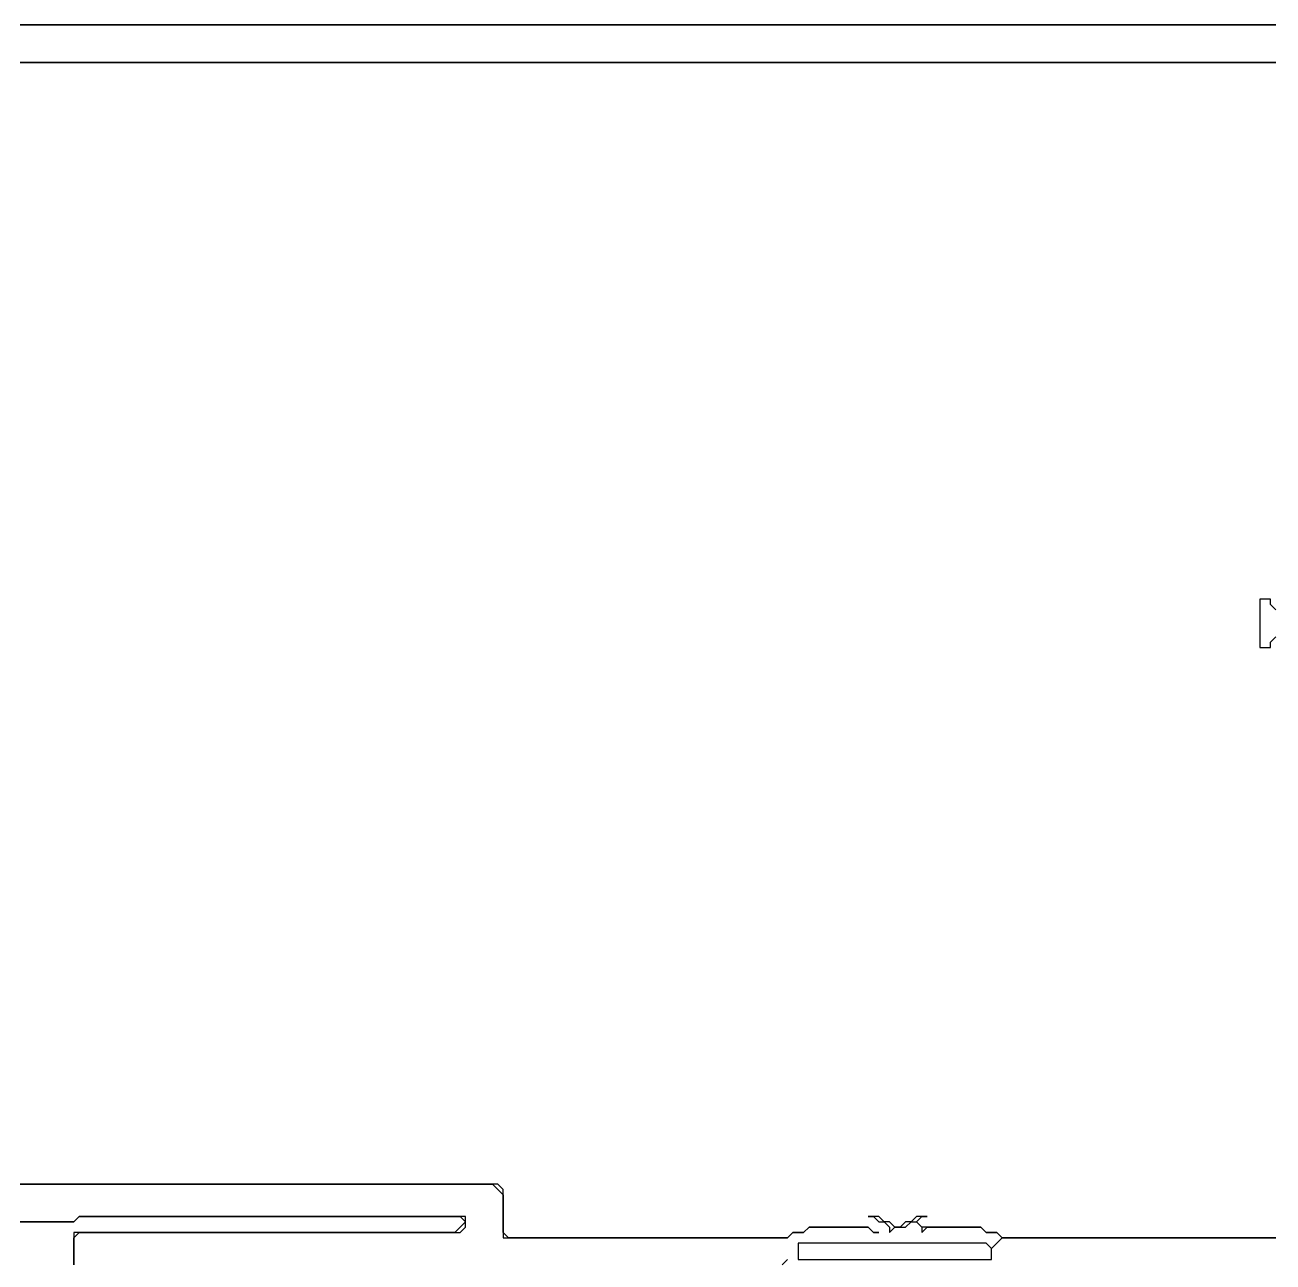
# Model space of a CAD drawing. Header units: metres. Extents: x 39 to 1548, y -1178 to -131.
# Drawn here: x 726.9 to 959.5, y -664.5 to -434 of the extents above; entities that cross this region are included whole.
import ezdxf

# ---------------------------------------------------------------- set-up
doc = ezdxf.new("R2010")
doc.units = ezdxf.units.M

msp = doc.modelspace()

# ---------------------------------------------------------------- linework, layer by layer
for points in [[(726, -434), (727, -434), (728, -434), (729, -434), (730, -434), (731, -434), (732, -434), (733, -434), (734, -434), (735, -434), (736, -434), (737, -434), (738, -434), (739, -434), (740, -434), (741, -434), (742, -434), (743, -434), (744, -434), (745, -434), (746, -434), (747, -434), (748, -434), (749, -434), (750, -434), (751, -434), (752, -434), (753, -434), (754, -434), (755, -434), (756, -434), (757, -434), (758, -434), (759, -434), (760, -434), (761, -434), (762, -434), (763, -434), (764, -434), (765, -434), (766, -434), (767, -434), (768, -434), (769, -434), (770, -434), (771, -434), (772, -434), (773, -434), (774, -434), (775, -434), (776, -434), (777, -434), (778, -434), (779, -434), (780, -434), (781, -434), (782, -434), (783, -434), (784, -434), (785, -434), (786, -434), (787, -434), (788, -434), (789, -434), (790, -434), (791, -434), (792, -434), (793, -434), (794, -434), (795, -434), (796, -434), (797, -434), (798, -434), (799, -434), (800, -434), (801, -434), (802, -434), (803, -434), (804, -434), (805, -434), (806, -434), (807, -434), (808, -434), (809, -434), (810, -434), (811, -434), (812, -434), (813, -434), (814, -434), (815, -434), (816, -434), (817, -434), (818, -434), (819, -434), (820, -434), (821, -434), (822, -434), (823, -434), (824, -434), (825, -434), (826, -434), (827, -434), (828, -434), (829, -434), (830, -434), (831, -434), (832, -434), (833, -434), (834, -434), (835, -434), (836, -434), (837, -434), (838, -434), (839, -434), (840, -434), (841, -434), (842, -434), (843, -434), (844, -434), (845, -434), (846, -434), (847, -434), (848, -434), (849, -434), (850, -434), (851, -434), (852, -434), (853, -434), (854, -434), (855, -434), (856, -434), (857, -434), (858, -434), (859, -434), (860, -434), (861, -434), (862, -434), (863, -434), (864, -434), (865, -434), (866, -434), (867, -434), (868, -434), (869, -434), (870, -434), (871, -434), (872, -434), (873, -434), (874, -434), (875, -434), (876, -434), (877, -434), (878, -434), (879, -434), (880, -434), (881, -434), (882, -434), (883, -434), (884, -434), (885, -434), (886, -434), (887, -434), (888, -434), (889, -434), (890, -434), (891, -434), (892, -434), (893, -434), (894, -434), (895, -434), (896, -434), (897, -434), (898, -434), (899, -434), (900, -434), (901, -434), (902, -434), (903, -434), (904, -434), (905, -434), (906, -434), (907, -434), (908, -434), (909, -434), (910, -434), (911, -434), (912, -434), (913, -434), (914, -434), (915, -434), (916, -434), (917, -434), (918, -434), (919, -434), (920, -434), (921, -434), (922, -434), (923, -434), (924, -434), (925, -434), (926, -434), (927, -434), (928, -434), (929, -434), (930, -434), (931, -434), (932, -434), (933, -434), (934, -434), (935, -434), (936, -434), (937, -434), (938, -434), (939, -434), (940, -434), (941, -434), (942, -434), (943, -434), (944, -434), (945, -434), (946, -434), (947, -434), (948, -434), (949, -434), (950, -434), (951, -434), (952, -434), (953, -434), (954, -434), (955, -434), (956, -434), (957, -434), (958, -434), (959, -434), (960, -434)], [(960, -434), (959, -434), (958, -434), (957, -434), (956, -434), (955, -434), (954, -434), (953, -434), (952, -434), (951, -434), (950, -434), (949, -434), (948, -434), (947, -434), (946, -434), (945, -434), (944, -434), (943, -434), (942, -434), (941, -434), (940, -434), (939, -434), (938, -434), (937, -434), (936, -434), (935, -434), (934, -434), (933, -434), (932, -434), (931, -434), (930, -434), (929, -434), (928, -434), (927, -434), (926, -434), (925, -434), (924, -434), (923, -434), (922, -434), (921, -434), (920, -434), (919, -434), (918, -434), (917, -434), (916, -434), (915, -434), (914, -434), (913, -434), (912, -434), (911, -434), (910, -434), (909, -434), (908, -434), (907, -434), (906, -434), (905, -434), (904, -434), (903, -434), (902, -434), (901, -434), (900, -434), (899, -434), (898, -434), (897, -434), (896, -434), (895, -434), (894, -434), (893, -434), (892, -434), (891, -434), (890, -434), (889, -434), (888, -434), (887, -434), (886, -434), (885, -434), (884, -434), (883, -434), (882, -434), (881, -434), (880, -434), (879, -434), (878, -434), (877, -434), (876, -434), (875, -434), (874, -434), (873, -434), (872, -434), (871, -434), (870, -434), (869, -434), (868, -434), (867, -434), (866, -434), (865, -434), (864, -434), (863, -434), (862, -434), (861, -434), (860, -434), (859, -434), (858, -434), (857, -434), (856, -434), (855, -434), (854, -434), (853, -434), (852, -434), (851, -434), (850, -434), (849, -434), (848, -434), (847, -434), (846, -434), (845, -434), (844, -434), (843, -434), (842, -434), (841, -434), (840, -434), (839, -434), (838, -434), (837, -434), (836, -434), (835, -434), (834, -434), (833, -434), (832, -434), (831, -434), (830, -434), (829, -434), (828, -434), (827, -434), (826, -434), (825, -434), (824, -434), (823, -434), (822, -434), (821, -434), (820, -434), (819, -434), (818, -434), (817, -434), (816, -434), (815, -434), (814, -434), (813, -434), (812, -434), (811, -434), (810, -434), (809, -434), (808, -434), (807, -434), (806, -434), (805, -434), (804, -434), (803, -434), (802, -434), (801, -434), (800, -434), (799, -434), (798, -434), (797, -434), (796, -434), (795, -434), (794, -434), (793, -434), (792, -434), (791, -434), (790, -434), (789, -434), (788, -434), (787, -434), (786, -434), (785, -434), (784, -434), (783, -434), (782, -434), (781, -434), (780, -434), (779, -434), (778, -434), (777, -434), (776, -434), (775, -434), (774, -434), (773, -434), (772, -434), (771, -434), (770, -434), (769, -434), (768, -434), (767, -434), (766, -434), (765, -434), (764, -434), (763, -434), (762, -434), (761, -434), (760, -434), (759, -434), (758, -434), (757, -434), (756, -434), (755, -434), (754, -434), (753, -434), (752, -434), (751, -434), (750, -434), (749, -434), (748, -434), (747, -434), (746, -434), (745, -434), (744, -434), (743, -434), (742, -434), (741, -434), (740, -434), (739, -434), (738, -434), (737, -434), (736, -434), (735, -434), (734, -434), (733, -434), (732, -434), (731, -434), (730, -434), (729, -434), (728, -434), (727, -434), (726, -434)], [(726, -441), (727, -441), (728, -441), (729, -441), (730, -441), (731, -441), (732, -441), (733, -441), (734, -441), (735, -441), (736, -441), (737, -441), (738, -441), (739, -441), (740, -441), (741, -441), (742, -441), (743, -441), (744, -441), (745, -441), (746, -441), (747, -441), (748, -441), (749, -441), (750, -441), (751, -441), (752, -441), (753, -441), (754, -441), (755, -441), (756, -441), (757, -441), (758, -441), (759, -441), (760, -441), (761, -441), (762, -441), (763, -441), (764, -441), (765, -441), (766, -441), (767, -441), (768, -441), (769, -441), (770, -441), (771, -441), (772, -441), (773, -441), (774, -441), (775, -441), (776, -441), (777, -441), (778, -441), (779, -441), (780, -441), (781, -441), (782, -441), (783, -441), (784, -441), (785, -441), (786, -441), (787, -441), (788, -441), (789, -441), (790, -441), (791, -441), (792, -441), (793, -441), (794, -441), (795, -441), (796, -441), (797, -441), (798, -441), (799, -441), (800, -441), (801, -441), (802, -441), (803, -441), (804, -441), (805, -441), (806, -441), (807, -441), (808, -441), (809, -441), (810, -441), (811, -441), (812, -441), (813, -441), (814, -441), (815, -441), (816, -441), (817, -441), (818, -441), (819, -441), (820, -441), (821, -441), (822, -441), (823, -441), (824, -441), (825, -441), (826, -441), (827, -441), (828, -441), (829, -441), (830, -441), (831, -441), (832, -441), (833, -441), (834, -441), (835, -441), (836, -441), (837, -441), (838, -441), (839, -441), (840, -441), (841, -441), (842, -441), (843, -441), (844, -441), (845, -441), (846, -441), (847, -441), (848, -441), (849, -441), (850, -441), (851, -441), (852, -441), (853, -441), (854, -441), (855, -441), (856, -441), (857, -441), (858, -441), (859, -441), (860, -441), (861, -441), (862, -441), (863, -441), (864, -441), (865, -441), (866, -441), (867, -441), (868, -441), (869, -441), (870, -441), (871, -441), (872, -441), (873, -441), (874, -441), (875, -441), (876, -441), (877, -441), (878, -441), (879, -441), (880, -441), (881, -441), (882, -441), (883, -441), (884, -441), (885, -441), (886, -441), (887, -441), (888, -441), (889, -441), (890, -441), (891, -441), (892, -441), (893, -441), (894, -441), (895, -441), (896, -441), (897, -441), (898, -441), (899, -441), (900, -441), (901, -441), (902, -441), (903, -441), (904, -441), (905, -441), (906, -441), (907, -441), (908, -441), (909, -441), (910, -441), (911, -441), (912, -441), (913, -441), (914, -441), (915, -441), (916, -441), (917, -441), (918, -441), (919, -441), (920, -441), (921, -441), (922, -441), (923, -441), (924, -441), (925, -441), (926, -441), (927, -441), (928, -441), (929, -441), (930, -441), (931, -441), (932, -441), (933, -441), (934, -441), (935, -441), (936, -441), (937, -441), (938, -441), (939, -441), (940, -441), (941, -441), (942, -441), (943, -441), (944, -441), (945, -441), (946, -441), (947, -441), (948, -441), (949, -441), (950, -441), (951, -441), (952, -441), (953, -441), (954, -441), (955, -441), (956, -441), (957, -441), (958, -441), (959, -441), (960, -441)], [(960, -441), (959, -441), (958, -441), (957, -441), (956, -441), (955, -441), (954, -441), (953, -441), (952, -441), (951, -441), (950, -441), (949, -441), (948, -441), (947, -441), (946, -441), (945, -441), (944, -441), (943, -441), (942, -441), (941, -441), (940, -441), (939, -441), (938, -441), (937, -441), (936, -441), (935, -441), (934, -441), (933, -441), (932, -441), (931, -441), (930, -441), (929, -441), (928, -441), (927, -441), (926, -441), (925, -441), (924, -441), (923, -441), (922, -441), (921, -441), (920, -441), (919, -441), (918, -441), (917, -441), (916, -441), (915, -441), (914, -441), (913, -441), (912, -441), (911, -441), (910, -441), (909, -441), (908, -441), (907, -441), (906, -441), (905, -441), (904, -441), (903, -441), (902, -441), (901, -441), (900, -441), (899, -441), (898, -441), (897, -441), (896, -441), (895, -441), (894, -441), (893, -441), (892, -441), (891, -441), (890, -441), (889, -441), (888, -441), (887, -441), (886, -441), (885, -441), (884, -441), (883, -441), (882, -441), (881, -441), (880, -441), (879, -441), (878, -441), (877, -441), (876, -441), (875, -441), (874, -441), (873, -441), (872, -441), (871, -441), (870, -441), (869, -441), (868, -441), (867, -441), (866, -441), (865, -441), (864, -441), (863, -441), (862, -441), (861, -441), (860, -441), (859, -441), (858, -441), (857, -441), (856, -441), (855, -441), (854, -441), (853, -441), (852, -441), (851, -441), (850, -441), (849, -441), (848, -441), (847, -441), (846, -441), (845, -441), (844, -441), (843, -441), (842, -441), (841, -441), (840, -441), (839, -441), (838, -441), (837, -441), (836, -441), (835, -441), (834, -441), (833, -441), (832, -441), (831, -441), (830, -441), (829, -441), (828, -441), (827, -441), (826, -441), (825, -441), (824, -441), (823, -441), (822, -441), (821, -441), (820, -441), (819, -441), (818, -441), (817, -441), (816, -441), (815, -441), (814, -441), (813, -441), (812, -441), (811, -441), (810, -441), (809, -441), (808, -441), (807, -441), (806, -441), (805, -441), (804, -441), (803, -441), (802, -441), (801, -441), (800, -441), (799, -441), (798, -441), (797, -441), (796, -441), (795, -441), (794, -441), (793, -441), (792, -441), (791, -441), (790, -441), (789, -441), (788, -441), (787, -441), (786, -441), (785, -441), (784, -441), (783, -441), (782, -441), (781, -441), (780, -441), (779, -441), (778, -441), (777, -441), (776, -441), (775, -441), (774, -441), (773, -441), (772, -441), (771, -441), (770, -441), (769, -441), (768, -441), (767, -441), (766, -441), (765, -441), (764, -441), (763, -441), (762, -441), (761, -441), (760, -441), (759, -441), (758, -441), (757, -441), (756, -441), (755, -441), (754, -441), (753, -441), (752, -441), (751, -441), (750, -441), (749, -441), (748, -441), (747, -441), (746, -441), (745, -441), (744, -441), (743, -441), (742, -441), (741, -441), (740, -441), (739, -441), (738, -441), (737, -441), (736, -441), (735, -441), (734, -441), (733, -441), (732, -441), (731, -441), (730, -441), (729, -441), (728, -441), (727, -441), (726, -441)], [(960, -543), (959, -542), (959, -541), (958, -541), (957, -541), (957, -542), (957, -543), (957, -544), (957, -545), (957, -546), (957, -547), (957, -548), (957, -549), (957, -550), (958, -550), (959, -550), (959, -549), (960, -548)], [(726, -650), (727, -650), (728, -650), (729, -650), (730, -650), (731, -650), (732, -650), (733, -650), (734, -650), (735, -650), (736, -650), (737, -650), (738, -650), (739, -650), (740, -650), (741, -650), (742, -650), (743, -650), (744, -650), (745, -650), (746, -650), (747, -650), (748, -650), (749, -650), (750, -650), (751, -650), (752, -650), (753, -650), (754, -650), (755, -650), (756, -650), (757, -650), (758, -650), (759, -650), (760, -650), (761, -650), (762, -650), (763, -650), (764, -650), (765, -650), (766, -650), (767, -650), (768, -650), (769, -650), (770, -650), (771, -650), (772, -650), (773, -650), (774, -650), (775, -650), (776, -650), (777, -650), (778, -650), (779, -650), (780, -650), (781, -650), (782, -650), (783, -650), (784, -650), (785, -650), (786, -650), (787, -650), (788, -650), (789, -650), (790, -650), (791, -650), (792, -650), (793, -650), (794, -650), (795, -650), (796, -650), (797, -650), (798, -650), (799, -650), (800, -650), (801, -650), (802, -650), (803, -650), (804, -650), (805, -650), (806, -650), (807, -650), (808, -650), (809, -650), (810, -650), (811, -650), (812, -650), (813, -650), (814, -650), (815, -651), (816, -652), (816, -653), (816, -654), (816, -655), (816, -656), (816, -657), (816, -658), (816, -659), (816, -660), (817, -660), (818, -660), (819, -660), (820, -660), (821, -660), (822, -660), (823, -660), (824, -660), (825, -660), (826, -660), (827, -660), (828, -660), (829, -660), (830, -660), (831, -660), (832, -660), (833, -660), (834, -660), (835, -660), (836, -660), (837, -660), (838, -660), (839, -660), (840, -660), (841, -660), (842, -660), (843, -660), (844, -660), (845, -660), (846, -660), (847, -660), (848, -660), (849, -660), (850, -660), (851, -660), (852, -660), (853, -660), (854, -660), (855, -660), (856, -660), (857, -660), (858, -660), (859, -660), (860, -660), (861, -660), (862, -660), (863, -660), (864, -660), (865, -660), (866, -660), (867, -660), (868, -660), (869, -660), (870, -659), (871, -659), (872, -659), (873, -658), (874, -658), (875, -658), (876, -658), (877, -658), (878, -658), (879, -658), (880, -658), (881, -658), (882, -658), (883, -658), (884, -658), (885, -659), (886, -659), (885, -659), (884, -658), (883, -658), (882, -658), (881, -658), (880, -658), (879, -658), (878, -658), (877, -658), (876, -658), (875, -658), (874, -658), (873, -658), (872, -659), (871, -659), (870, -659), (869, -660), (868, -660), (867, -660), (866, -660), (865, -660), (864, -660), (863, -660), (862, -660), (861, -660), (860, -660), (859, -660), (858, -660), (857, -660), (856, -660), (855, -660), (854, -660), (853, -660), (852, -660), (851, -660), (850, -660), (849, -660), (848, -660), (847, -660), (846, -660), (845, -660), (844, -660), (843, -660), (842, -660), (841, -660), (840, -660), (839, -660), (838, -660), (837, -660), (836, -660), (835, -660), (834, -660), (833, -660), (832, -660), (831, -660), (830, -660), (829, -660), (828, -660), (827, -660), (826, -660), (825, -660), (824, -660), (823, -660), (822, -660), (821, -660), (820, -660), (819, -660), (818, -660), (817, -660), (816, -659), (816, -658), (816, -657), (816, -656), (816, -655), (816, -654), (816, -653), (816, -652), (816, -651), (815, -650), (814, -650), (813, -650), (812, -650), (811, -650), (810, -650), (809, -650), (808, -650), (807, -650), (806, -650), (805, -650), (804, -650), (803, -650), (802, -650), (801, -650), (800, -650), (799, -650), (798, -650), (797, -650), (796, -650), (795, -650), (794, -650), (793, -650), (792, -650), (791, -650), (790, -650), (789, -650), (788, -650), (787, -650), (786, -650), (785, -650), (784, -650), (783, -650), (782, -650), (781, -650), (780, -650), (779, -650), (778, -650), (777, -650), (776, -650), (775, -650), (774, -650), (773, -650), (772, -650), (771, -650), (770, -650), (769, -650), (768, -650), (767, -650), (766, -650), (765, -650), (764, -650), (763, -650), (762, -650), (761, -650), (760, -650), (759, -650), (758, -650), (757, -650), (756, -650), (755, -650), (754, -650), (753, -650), (752, -650), (751, -650), (750, -650), (749, -650), (748, -650), (747, -650), (746, -650), (745, -650), (744, -650), (743, -650), (742, -650), (741, -650), (740, -650), (739, -650), (738, -650), (737, -650), (736, -650), (735, -650), (734, -650), (733, -650), (732, -650), (731, -650), (730, -650), (729, -650), (728, -650), (727, -650), (726, -650)], [(736, -665), (736, -664), (736, -663), (736, -662), (736, -661), (736, -660), (737, -659), (738, -659), (739, -659), (740, -659), (741, -659), (742, -659), (743, -659), (744, -659), (745, -659), (746, -659), (747, -659), (748, -659), (749, -659), (750, -659), (751, -659), (752, -659), (753, -659), (754, -659), (755, -659), (756, -659), (757, -659), (758, -659), (759, -659), (760, -659), (761, -659), (762, -659), (763, -659), (764, -659), (765, -659), (766, -659), (767, -659), (768, -659), (769, -659), (770, -659), (771, -659), (772, -659), (773, -659), (774, -659), (775, -659), (776, -659), (777, -659), (778, -659), (779, -659), (780, -659), (781, -659), (782, -659), (783, -659), (784, -659), (785, -659), (786, -659), (787, -659), (788, -659), (789, -659), (790, -659), (791, -659), (792, -659), (793, -659), (794, -659), (795, -659), (796, -659), (797, -659), (798, -659), (799, -659), (800, -659), (801, -659), (802, -659), (803, -659), (804, -659), (805, -659), (806, -659), (807, -659), (808, -659), (809, -658), (809, -657), (809, -656), (808, -656), (807, -656), (806, -656), (805, -656), (804, -656), (803, -656), (802, -656), (801, -656), (800, -656), (799, -656), (798, -656), (797, -656), (796, -656), (795, -656), (794, -656), (793, -656), (792, -656), (791, -656), (790, -656), (789, -656), (788, -656), (787, -656), (786, -656), (785, -656), (784, -656), (783, -656), (782, -656), (781, -656), (780, -656), (779, -656), (778, -656), (777, -656), (776, -656), (775, -656), (774, -656), (773, -656), (772, -656), (771, -656), (770, -656), (769, -656), (768, -656), (767, -656), (766, -656), (765, -656), (764, -656), (763, -656), (762, -656), (761, -656), (760, -656), (759, -656), (758, -656), (757, -656), (756, -656), (755, -656), (754, -656), (753, -656), (752, -656), (751, -656), (750, -656), (749, -656), (748, -656), (747, -656), (746, -656), (745, -656), (744, -656), (743, -656), (742, -656), (741, -656), (740, -656), (739, -656), (738, -656), (737, -656), (736, -657), (735, -657), (734, -657), (733, -657), (732, -657), (731, -657), (730, -657), (729, -657), (728, -657), (727, -657), (726, -657)], [(726, -657), (727, -657), (728, -657), (729, -657), (730, -657), (731, -657), (732, -657), (733, -657), (734, -657), (735, -657), (736, -657), (737, -656), (738, -656), (739, -656), (740, -656), (741, -656), (742, -656), (743, -656), (744, -656), (745, -656), (746, -656), (747, -656), (748, -656), (749, -656), (750, -656), (751, -656), (752, -656), (753, -656), (754, -656), (755, -656), (756, -656), (757, -656), (758, -656), (759, -656), (760, -656), (761, -656), (762, -656), (763, -656), (764, -656), (765, -656), (766, -656), (767, -656), (768, -656), (769, -656), (770, -656), (771, -656), (772, -656), (773, -656), (774, -656), (775, -656), (776, -656), (777, -656), (778, -656), (779, -656), (780, -656), (781, -656), (782, -656), (783, -656), (784, -656), (785, -656), (786, -656), (787, -656), (788, -656), (789, -656), (790, -656), (791, -656), (792, -656), (793, -656), (794, -656), (795, -656), (796, -656), (797, -656), (798, -656), (799, -656), (800, -656), (801, -656), (802, -656), (803, -656), (804, -656), (805, -656), (806, -656), (807, -656), (808, -656), (809, -657), (808, -658), (807, -659), (806, -659), (805, -659), (804, -659), (803, -659), (802, -659), (801, -659), (800, -659), (799, -659), (798, -659), (797, -659), (796, -659), (795, -659), (794, -659), (793, -659), (792, -659), (791, -659), (790, -659), (789, -659), (788, -659), (787, -659), (786, -659), (785, -659), (784, -659), (783, -659), (782, -659), (781, -659), (780, -659), (779, -659), (778, -659), (777, -659), (776, -659), (775, -659), (774, -659), (773, -659), (772, -659), (771, -659), (770, -659), (769, -659), (768, -659), (767, -659), (766, -659), (765, -659), (764, -659), (763, -659), (762, -659), (761, -659), (760, -659), (759, -659), (758, -659), (757, -659), (756, -659), (755, -659), (754, -659), (753, -659), (752, -659), (751, -659), (750, -659), (749, -659), (748, -659), (747, -659), (746, -659), (745, -659), (744, -659), (743, -659), (742, -659), (741, -659), (740, -659), (739, -659), (738, -659), (737, -659), (736, -659), (736, -660), (736, -661), (736, -662), (736, -663), (736, -664), (736, -665)], [(960, -660), (959, -660), (958, -660), (957, -660), (956, -660), (955, -660), (954, -660), (953, -660), (952, -660), (951, -660), (950, -660), (949, -660), (948, -660), (947, -660), (946, -660), (945, -660), (944, -660), (943, -660), (942, -660), (941, -660), (940, -660), (939, -660), (938, -660), (937, -660), (936, -660), (935, -660), (934, -660), (933, -660), (932, -660), (931, -660), (930, -660), (929, -660), (928, -660), (927, -660), (926, -660), (925, -660), (924, -660), (923, -660), (922, -660), (921, -660), (920, -660), (919, -660), (918, -660), (917, -660), (916, -660), (915, -660), (914, -660), (913, -660), (912, -660), (911, -660), (910, -660), (909, -660), (908, -659), (907, -659), (906, -659), (905, -658), (904, -658), (903, -658), (902, -658), (901, -658), (900, -658), (899, -658), (898, -658), (897, -658), (896, -658), (895, -658), (894, -658), (893, -657), (894, -656), (895, -656), (894, -656), (893, -656), (892, -657), (891, -657), (890, -658), (889, -658), (888, -657), (887, -657), (886, -656), (885, -656), (884, -656), (885, -656), (886, -657), (887, -657), (888, -658), (888, -659), (889, -658), (890, -658), (891, -658), (892, -657), (893, -657), (894, -658), (894, -659), (895, -658), (896, -658), (897, -658), (898, -658), (899, -658), (900, -658), (901, -658), (902, -658), (903, -658), (904, -658), (905, -658), (906, -659), (907, -659), (908, -659), (909, -660), (908, -661), (907, -662), (906, -661), (905, -661), (904, -661), (903, -661), (902, -661), (901, -661), (900, -661), (899, -661), (898, -661), (897, -661), (896, -661), (895, -661), (894, -661), (893, -661), (892, -661), (891, -661), (890, -661), (889, -661), (888, -661), (887, -661), (886, -661), (885, -661), (884, -661), (883, -661), (882, -661), (881, -661), (880, -661), (879, -661), (878, -661), (877, -661), (876, -661), (875, -661), (874, -661), (873, -661), (872, -661), (871, -661), (871, -662), (871, -663), (871, -664), (872, -664), (873, -664), (874, -664), (875, -664), (876, -664), (877, -664), (878, -664), (879, -664), (880, -664), (881, -664), (882, -664), (883, -664), (884, -664), (885, -664), (886, -664), (887, -664), (888, -664), (889, -664), (890, -664), (891, -664), (892, -664), (893, -664), (894, -664), (895, -664), (896, -664), (897, -664), (898, -664), (899, -664), (900, -664), (901, -664), (902, -664), (903, -664), (904, -664), (905, -664), (906, -664), (907, -664), (907, -663), (907, -662), (908, -661), (909, -660), (910, -660), (911, -660), (912, -660), (913, -660), (914, -660), (915, -660), (916, -660), (917, -660), (918, -660), (919, -660), (920, -660), (921, -660), (922, -660), (923, -660), (924, -660), (925, -660), (926, -660), (927, -660), (928, -660), (929, -660), (930, -660), (931, -660), (932, -660), (933, -660), (934, -660), (935, -660), (936, -660), (937, -660), (938, -660), (939, -660), (940, -660), (941, -660), (942, -660), (943, -660), (944, -660), (945, -660), (946, -660), (947, -660), (948, -660), (949, -660), (950, -660), (951, -660), (952, -660), (953, -660), (954, -660), (955, -660), (956, -660), (957, -660), (958, -660), (959, -660), (960, -660)], [(869, -664), (868, -665)]]:
    msp.add_lwpolyline(points)

doc.saveas('drawing.dxf')
